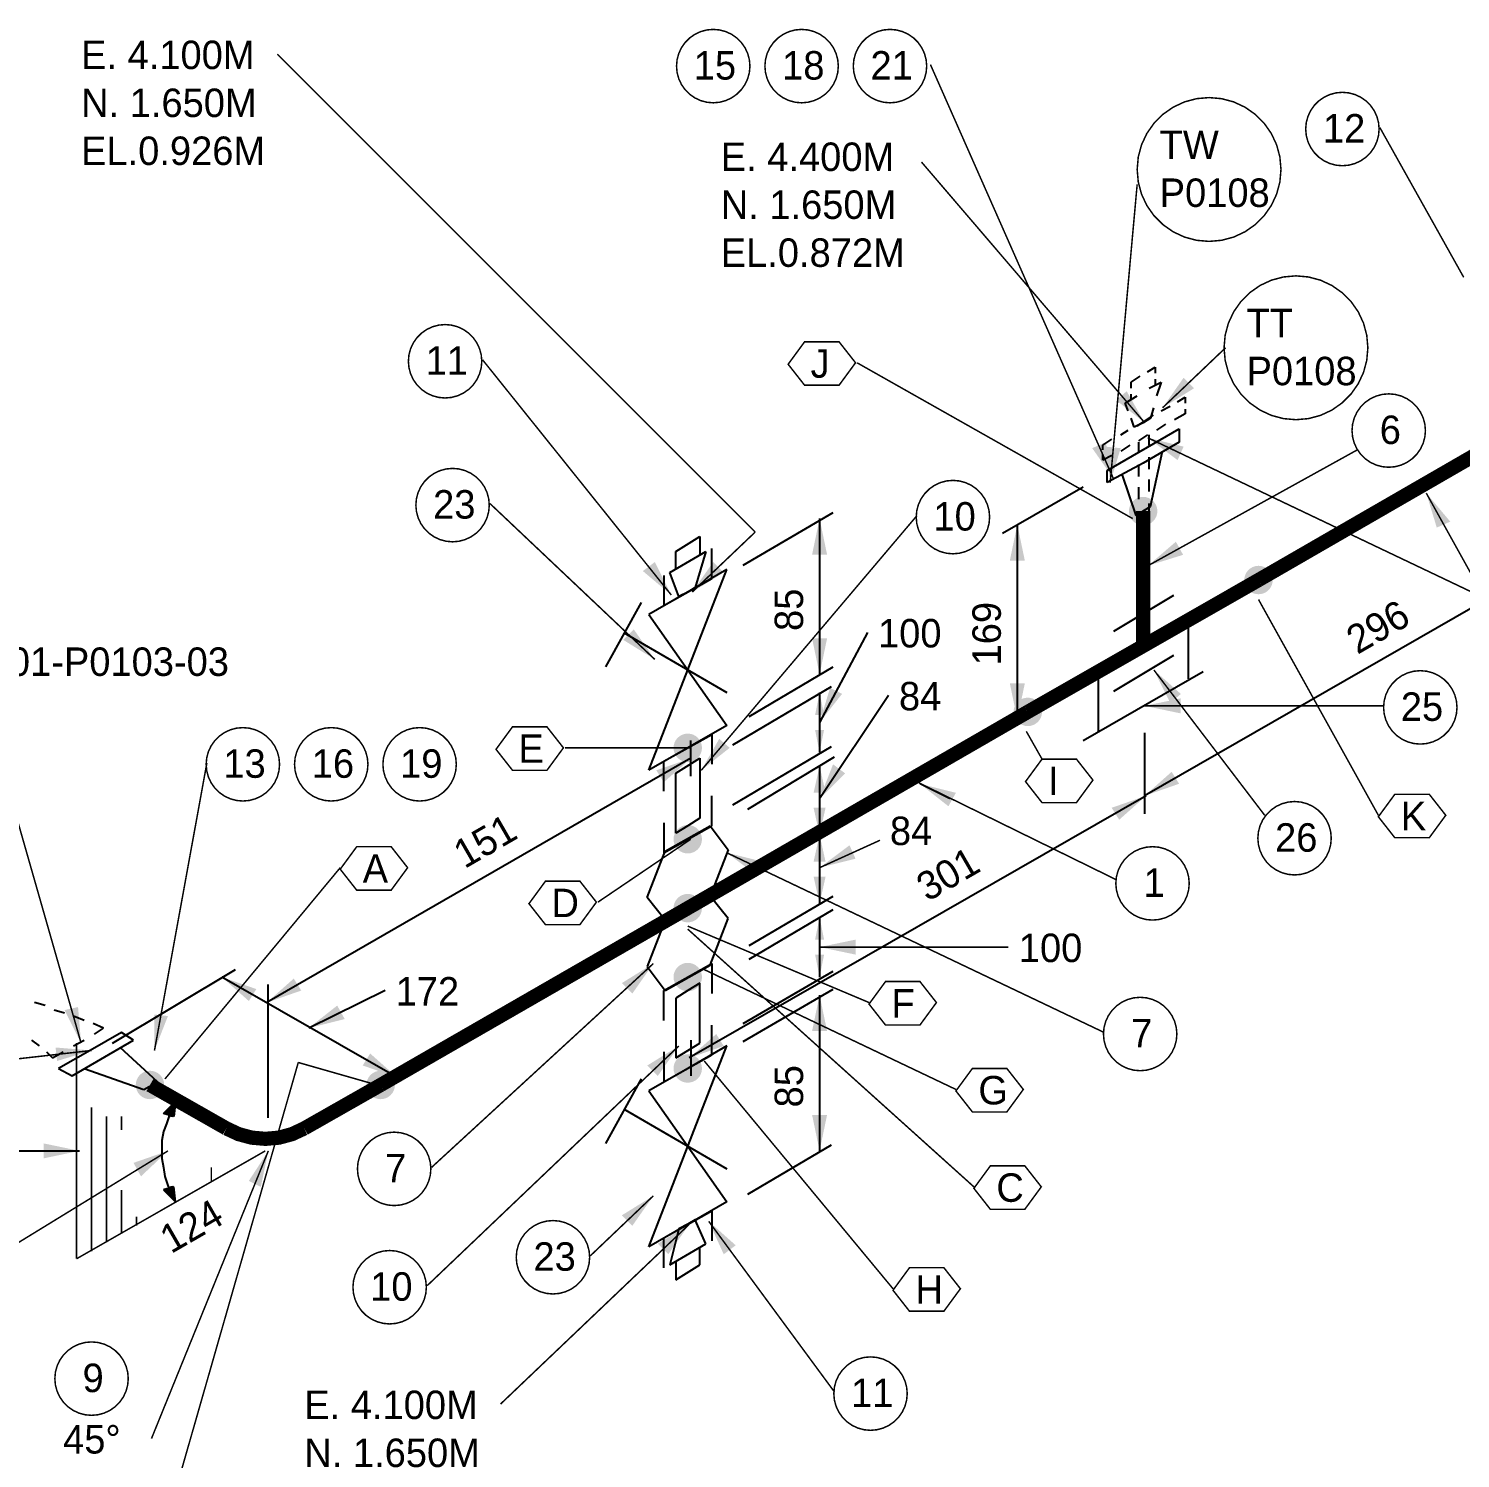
# Model space of a CAD drawing. Extents: x -4 to 431, y -3 to 272.
# Drawn here: x 49.7 to 145.3, y 89.5 to 184.9 of the extents above; entities that cross this region are included whole.
import ezdxf

# ---------------------------------------------------------------- set-up
doc = ezdxf.new("R2010")
doc.units = 0
doc.header["$LTSCALE"] = 10
doc.layers.get('0').update_dxf_attribs({"lineweight": 0})
for name, color, linetype in [('DIMENSION', 2, 'Continuous'), ('INTERNAL', 3, 'Continuous'), ('PIPE', 7, 'Continuous'), ('TEXT2', 40, 'Continuous'), ('WELDS', 7, 'Continuous')]:
    doc.layers.add(name, color=color, linetype=linetype)
doc.styles.add('framdcn', font='', dxfattribs={"height": 2.5})
doc.styles.get("Standard").update_dxf_attribs({"font": ''})
doc.styles.get('framdcn').set_extended_font_data('Franklin Gothic Medium Cond')
doc.styles.get('Standard').set_extended_font_data('Franklin Gothic Medium Cond')

# ---------------------------------------------------------------- blocks, each defined once
blk = doc.blocks.new('block1')
at = {"layer": 'TEXT2'}
blk.add_hatch(color=256, dxfattribs=at).paths.add_polyline_path([(0, 0), (-1.1, 2.2), (-0.2, 2.4)])
at = {"layer": 'TEXT2', "linetype": 'ByBlock', "const_width": 0.1, "flags": 128}
blk.add_lwpolyline([(-6.4, 22.4), (0, 0)], dxfattribs=at)
blk = doc.blocks.new('block3')
at = {"layer": 'TEXT2'}
blk.add_hatch(color=256, dxfattribs=at).paths.add_polyline_path([(0, 0), (-2.3, -0.7), (-2.4, 0.2)])
at = {"layer": 'TEXT2', "linetype": 'ByBlock', "const_width": 0.1, "flags": 128}
blk.add_lwpolyline([(-16.8, -1.9), (0, 0)], dxfattribs=at)
blk = doc.blocks.new('block4')
at = {"layer": 'TEXT2'}
blk.add_hatch(color=256, dxfattribs=at).paths.add_polyline_path([(0, 0), (0, 2.4), (0.9, 2.3)])
at = {"layer": 'TEXT2', "linetype": 'ByBlock', "const_width": 0.1, "flags": 128}
blk.add_lwpolyline([(3.5, 19.2), (0, 0)], dxfattribs=at)
blk = doc.blocks.new('block5')
at = {"layer": 'TEXT2'}
blk.add_hatch(color=256, dxfattribs=at).paths.add_polyline_path([(0, 0), (-0.5, -2.4), (-1.3, -2)])
at = {"layer": 'TEXT2', "linetype": 'ByBlock', "const_width": 0.1, "flags": 128}
blk.add_lwpolyline([(-7.8, -19.2), (0, 0)], dxfattribs=at)
blk = doc.blocks.new('block6')
at = {"layer": 'TEXT2'}
blk.add_hatch(color=256, dxfattribs=at).paths.add_polyline_path([(0, 0), (-1.8, -1.7), (-2.3, -0.8)])
at = {"layer": 'TEXT2', "linetype": 'ByBlock', "const_width": 0.1, "flags": 128}
blk.add_lwpolyline([(-16.8, -10.3), (0, 0)], dxfattribs=at)
blk = doc.blocks.new('block7')
at = {"layer": 'TEXT2'}
blk.add_hatch(color=256, dxfattribs=at).paths.add_polyline_path([(0, 0), (1.2, 2.1), (1.9, 1.5)])
at = {"layer": 'TEXT2', "linetype": 'ByBlock', "const_width": 0.1, "flags": 128}
blk.add_lwpolyline([(14.4, 17), (0, 0)], dxfattribs=at)
blk = doc.blocks.new('block8')
at = {"layer": 'TEXT2'}
blk.add_hatch(color=256, dxfattribs=at).paths.add_polyline_path([(0, 0), (-2.1, 1.3), (-1.4, 2)])
at = {"layer": 'TEXT2', "linetype": 'ByBlock', "const_width": 0.1, "flags": 128}
blk.add_lwpolyline([(-11, 10.4), (0, 0)], dxfattribs=at)
blk = doc.blocks.new('block9')
at = {"layer": 'TEXT2'}
blk.add_hatch(color=256, dxfattribs=at).paths.add_polyline_path([(0, 0), (1.4, 2), (2.1, 1.3)])
at = {"layer": 'TEXT2', "linetype": 'ByBlock', "const_width": 0.1, "flags": 128}
blk.add_lwpolyline([(4.2, 4), (0, 0)], dxfattribs=at)
blk = doc.blocks.new('block10')
at = {"layer": 'TEXT2', "style": 'framdcn'}
for s, p in [('E. 4.100M', (0, 0)), ('N. 1.650M', (0, -3.2)), ('EL.0.926M', (0, -6.4))]:
    blk.add_text(s, height=1.9, dxfattribs=at).set_placement(p)
blk = doc.blocks.new('block11')
at = {"layer": 'TEXT2'}
blk.add_hatch(color=256, dxfattribs=at).paths.add_polyline_path([(0, 0), (-1.9, 1.6), (-1.1, 2.2)])
at = {"layer": 'TEXT2', "linetype": 'ByBlock', "const_width": 0.1, "flags": 128}
blk.add_lwpolyline([(-12.6, 15.7), (0, 0)], dxfattribs=at)
blk = doc.blocks.new('block12')
at = {"layer": 'TEXT2'}
blk.add_hatch(color=256, dxfattribs=at).paths.add_polyline_path([(0, 0), (-1.4, -2), (-2.1, -1.3)])
at = {"layer": 'TEXT2', "linetype": 'ByBlock', "const_width": 0.1, "flags": 128}
blk.add_lwpolyline([(-14.8, -13.6), (0, 0)], dxfattribs=at)
blk = doc.blocks.new('block13')
at = {"layer": 'TEXT2'}
blk.add_hatch(color=256, dxfattribs=at).paths.add_polyline_path([(0, 0), (-1.4, -2), (-2.1, -1.3)])
at = {"layer": 'TEXT2', "linetype": 'ByBlock', "const_width": 0.1, "flags": 128}
blk.add_lwpolyline([(-16.8, -16), (0, 0)], dxfattribs=at)
blk = doc.blocks.new('block14')
at = {"layer": 'TEXT2'}
blk.add_hatch(color=256, dxfattribs=at).paths.add_polyline_path([(0, 0), (-1.4, -2), (-2.1, -1.3)])
at = {"layer": 'TEXT2', "linetype": 'ByBlock', "const_width": 0.1, "flags": 128}
blk.add_lwpolyline([(-4.2, -4), (0, 0)], dxfattribs=at)
blk = doc.blocks.new('block15')
at = {"layer": 'TEXT2'}
blk.add_hatch(color=256, dxfattribs=at).paths.add_polyline_path([(0, 0), (-1.4, -2), (-2.1, -1.3)])
at = {"layer": 'TEXT2', "linetype": 'ByBlock', "const_width": 0.1, "flags": 128}
blk.add_lwpolyline([(-12.6, -12), (0, 0)], dxfattribs=at)
blk = doc.blocks.new('block16')
at = {"layer": 'TEXT2', "style": 'framdcn'}
for s, p in [('E. 4.100M', (0, 0)), ('N. 1.650M', (0, -3.2)), ('EL.0.387M', (0, -6.4))]:
    blk.add_text(s, height=1.9, dxfattribs=at).set_placement(p)
blk = doc.blocks.new('block17')
at = {"layer": 'TEXT2'}
blk.add_hatch(color=256, dxfattribs=at).paths.add_polyline_path([(0, 0), (1.8, -1.6), (1, -2.2)])
at = {"layer": 'TEXT2', "linetype": 'ByBlock', "const_width": 0.1, "flags": 128}
blk.add_lwpolyline([(8.4, -11.4), (0, 0)], dxfattribs=at)
blk = doc.blocks.new('block19')
at = {"layer": 'TEXT2', "style": 'framdcn'}
for s, p in [('TW', (0, 0)), ('P0108', (0, -3.2))]:
    blk.add_text(s, height=1.9, dxfattribs=at).set_placement(p)
blk = doc.blocks.new('block20')
at = {"layer": 'TEXT2', "style": 'framdcn'}
for s, p in [('E. 4.400M', (0, 0)), ('N. 1.650M', (0, -3.2)), ('EL.0.872M', (0, -6.4))]:
    blk.add_text(s, height=1.9, dxfattribs=at).set_placement(p)
blk = doc.blocks.new('block21')
at = {"layer": 'TEXT2'}
blk.add_hatch(color=256, dxfattribs=at).paths.add_polyline_path([(0, 0), (1.4, 2), (2.1, 1.3)])
at = {"layer": 'TEXT2', "linetype": 'ByBlock', "const_width": 0.1, "flags": 128}
blk.add_lwpolyline([(4.2, 4), (0, 0)], dxfattribs=at)
blk = doc.blocks.new('block22')
at = {"layer": 'TEXT2', "style": 'framdcn'}
for s, p in [('TT', (0, 0)), ('P0108', (0, -3.2))]:
    blk.add_text(s, height=1.9, dxfattribs=at).set_placement(p)
blk = doc.blocks.new('block23')
at = {"layer": 'TEXT2'}
blk.add_hatch(color=256, dxfattribs=at).paths.add_polyline_path([(0, 0), (1.6, -1.9), (0.7, -2.3)])
at = {"layer": 'TEXT2', "linetype": 'ByBlock', "const_width": 0.1, "flags": 128}
blk.add_lwpolyline([(12, -21.6), (0, 0)], dxfattribs=at)
blk = doc.blocks.new('block47')
at = {"layer": 'PIPE', "linetype": 'ByBlock', "flags": 128}
for points in [[(2.1, 1.2), (0, 0)], [(2.9, 0.7), (2.1, 1.2)], [(0, 0), (-2.1, -1.2)], [(-1.2, -1.7), (2.9, 0.7)], [(4.5, -2.1), (2, 0.2)], [(-2.1, -1.2), (-1.2, -1.7)], [(-0.4, -1.2), (3.6, -2.6)], [(3.6, -2.6), (4.5, -2.1)]]:
    blk.add_lwpolyline(points, dxfattribs=at)
at = {"flags": 1}
for tag in ['Tag', 'UCI', 'Pipe Ref', 'Description', 'Key']:
    blk.add_attdef(tag, (0, 0), '', height=1, dxfattribs=at)
blk = doc.blocks.new('block48')
at = {"layer": 'PIPE', "linetype": 'ByBlock', "const_width": 0.95, "flags": 128}
for points in [[(-2.6, -4.506), (-7.7, -1.606)], [(7.7, -1.606), (2.6, -4.506)], [(2.6, -4.507), (1.781, -4.889), (0.905, -5.124), (0.002, -5.203), (-0.902, -5.124), (-1.778, -4.89), (-2.6, -4.507)]]:
    blk.add_lwpolyline(points, dxfattribs=at)
at = {"flags": 1}
for tag in ['Tag', 'UCI', 'Pipe Ref', 'Description', 'Key']:
    blk.add_attdef(tag, (0, 0), '', height=1, dxfattribs=at)
blk = doc.blocks.new('block49')
at = {"layer": 'PIPE', "linetype": 'ByBlock', "const_width": 0.95, "flags": 128}
blk.add_lwpolyline([(20.5, 11.8), (0, 0)], dxfattribs=at)
at = {"flags": 1}
for tag in ['Tag', 'UCI', 'Pipe Ref', 'Description', 'Key']:
    blk.add_attdef(tag, (0, 0), '', height=1, dxfattribs=at)
blk = doc.blocks.new('block50')
at = {"layer": 'PIPE', "linetype": 'ByBlock', "flags": 128}
for points in [[(1.6, 5.5), (1.6, 7.5)], [(-1.6, 5.7), (-1.6, 3.7)], [(-1.6, 3.7), (1.6, 5.5)], [(-1.5, 3.8), (1.5, 5.5)], [(1.5, 5.5), (2.7, 3.9)], [(2.7, 3.9), (1.5, 0.8)], [(-2.7, 0.7), (-1.5, 3.8)], [(-1.5, -0.8), (-2.7, 0.7)], [(0, 0), (-1.5, -0.8)], [(1.5, 0.8), (0, 0)]]:
    blk.add_lwpolyline(points, dxfattribs=at)
at = {"flags": 1}
for tag in ['Tag', 'UCI', 'Pipe Ref', 'Description', 'Key']:
    blk.add_attdef(tag, (0, 0), '', height=1, dxfattribs=at)
blk = doc.blocks.new('block51')
at = {"layer": 'PIPE', "linetype": 'ByBlock', "flags": 128}
for points in [[(-0.8, 3.5), (0.8, 4.5)], [(0.8, 4.5), (0.8, 0.5)], [(-0.8, -0.5), (-0.8, 3.5)], [(0, 0), (-0.8, -0.5)], [(0.8, 0.5), (0, 0)]]:
    blk.add_lwpolyline(points, dxfattribs=at)
at = {"flags": 1}
for tag in ['Tag', 'UCI', 'Pipe Ref', 'Description', 'Key']:
    blk.add_attdef(tag, (0, 0), '', height=1, dxfattribs=at)
blk = doc.blocks.new('block52')
at = {"layer": 'PIPE', "linetype": 'ByBlock', "flags": 128}
for points in [[(0, 12.4), (0, 14.4)], [(1, 13), (-4.2, 10)], [(-4.2, -0.4), (1, 13)], [(-3.2, 12.6), (-3.2, 10.6)], [(-3.2, 10.6), (0, 12.4)], [(-4.7, 10.8), (-7.1, 6.5)], [(-4.2, 10), (1, 2.6)], [(-5.9, 8.8), (1, 4.8)], [(-3.2, 0.2), (0, 2)], [(1, 2.6), (-1.6, 1.1)], [(0, 2), (0, 0)], [(-1.6, 1.1), (-4.2, -0.4)], [(-3.2, -1.8), (-3.2, 0.2)]]:
    blk.add_lwpolyline(points, dxfattribs=at)
at = {"flags": 1}
for tag in ['Tag', 'UCI', 'Pipe Ref', 'Description', 'Key']:
    blk.add_attdef(tag, (0, 0), '', height=1, dxfattribs=at)
blk = doc.blocks.new('block53')
at = {"layer": 'PIPE', "linetype": 'ByBlock', "flags": 128}
for points in [[(-0.8, 2.7), (0.8, 3.7)], [(0.8, 3.7), (0.8, 2.5)], [(-1.2, 1.3), (1.2, 2.7)], [(-0.8, 1.5), (-0.8, 2.7)], [(1.2, 2.7), (0.5, 0.3)], [(-0.6, -0.3), (-1.2, 1.3)], [(0, 0), (-0.6, -0.3)], [(0.5, 0.3), (0, 0)]]:
    blk.add_lwpolyline(points, dxfattribs=at)
at = {"flags": 1}
for tag in ['Tag', 'UCI', 'Pipe Ref', 'Description', 'Key']:
    blk.add_attdef(tag, (0, 0), '', height=1, dxfattribs=at)
blk = doc.blocks.new('block54')
at = {"layer": 'PIPE', "linetype": 'ByBlock', "flags": 128}
for points in [[(0, 0), (-1.5, -0.8)], [(1.5, 0.8), (0, 0)], [(2.7, -0.7), (1.5, 0.8)], [(-1.5, -0.8), (-2.7, -3.9)], [(1.5, -3.8), (2.7, -0.7)], [(-1.6, -5.5), (1.6, -3.7)], [(-1.5, -5.5), (1.5, -3.8)], [(1.6, -3.7), (1.6, -5.7)], [(-2.7, -3.9), (-1.5, -5.5)], [(-1.6, -7.5), (-1.6, -5.5)]]:
    blk.add_lwpolyline(points, dxfattribs=at)
at = {"flags": 1}
for tag in ['Tag', 'UCI', 'Pipe Ref', 'Description', 'Key']:
    blk.add_attdef(tag, (0, 0), '', height=1, dxfattribs=at)
blk = doc.blocks.new('block55')
at = {"layer": 'PIPE', "linetype": 'ByBlock', "flags": 128}
for points in [[(0, 0), (-0.8, -0.5)], [(0.8, 0.5), (0, 0)], [(0.8, -3.5), (0.8, 0.5)], [(-0.8, -0.5), (-0.8, -4.5)], [(-0.8, -4.5), (0.8, -3.5)]]:
    blk.add_lwpolyline(points, dxfattribs=at)
at = {"flags": 1}
for tag in ['Tag', 'UCI', 'Pipe Ref', 'Description', 'Key']:
    blk.add_attdef(tag, (0, 0), '', height=1, dxfattribs=at)
blk = doc.blocks.new('block56')
at = {"layer": 'PIPE', "linetype": 'ByBlock', "flags": 128}
for points in [[(0, -2), (0, 0)], [(-4.2, -14.8), (1, -1.4)], [(-3.2, -1.8), (-3.2, -3.8)], [(1, -1.4), (-1.6, -2.9)], [(-3.2, -3.8), (0, -2)], [(-4.7, -3.6), (-7.1, -7.9)], [(-1.6, -2.9), (-4.2, -4.4)], [(-4.2, -4.4), (1, -11.8)], [(-5.9, -5.6), (1, -9.6)], [(1, -11.8), (-4.2, -14.8)], [(-3.2, -14.2), (0, -12.4)], [(0, -12.4), (0, -14.4)], [(-3.2, -16.2), (-3.2, -14.2)]]:
    blk.add_lwpolyline(points, dxfattribs=at)
at = {"flags": 1}
for tag in ['Tag', 'UCI', 'Pipe Ref', 'Description', 'Key']:
    blk.add_attdef(tag, (0, 0), '', height=1, dxfattribs=at)
blk = doc.blocks.new('block57')
at = {"layer": 'PIPE', "linetype": 'ByBlock', "flags": 128}
for points in [[(0, 0), (-0.6, -0.3)], [(0.5, 0.3), (0, 0)], [(1.2, -1.3), (0.5, 0.3)], [(-0.6, -0.3), (-1.2, -2.7)], [(-1.2, -2.7), (1.2, -1.3)], [(0.8, -2.7), (0.8, -1.5)], [(-0.8, -2.5), (-0.8, -3.7)], [(-0.8, -3.7), (0.8, -2.7)]]:
    blk.add_lwpolyline(points, dxfattribs=at)
at = {"flags": 1}
for tag in ['Tag', 'UCI', 'Pipe Ref', 'Description', 'Key']:
    blk.add_attdef(tag, (0, 0), '', height=1, dxfattribs=at)
blk = doc.blocks.new('block58')
at = {"layer": 'PIPE', "linetype": 'ByBlock', "const_width": 0.95, "flags": 128}
blk.add_lwpolyline([(22.7, 13.1), (0, 0)], dxfattribs=at)
at = {"flags": 1}
for tag in ['Tag', 'UCI', 'Pipe Ref', 'Description', 'Key']:
    blk.add_attdef(tag, (0, 0), '', height=1, dxfattribs=at)
blk = doc.blocks.new('block59')
at = {"layer": 'PIPE', "linetype": 'ByBlock', "const_width": 0.95, "flags": 128}
for points in [[(7.7, 13.4), (7.7, 4.4)], [(15.4, 8.8), (7.7, 4.4)], [(7.7, 4.4), (0, 0)]]:
    blk.add_lwpolyline(points, dxfattribs=at)
at = {"flags": 1}
for tag in ['Tag', 'UCI', 'Pipe Ref', 'Description', 'Key']:
    blk.add_attdef(tag, (0, 0), '', height=1, dxfattribs=at)
blk = doc.blocks.new('block60')
at = {"layer": 'PIPE', "linetype": 'ByBlock', "flags": 128}
for points in [[(-1, 3.5), (-1, -0.5)], [(-8, -4.6), (0, 0)], [(-7, 0), (-7, -4)]]:
    blk.add_lwpolyline(points, dxfattribs=at)
at = {"flags": 1}
for tag in ['Tag', 'UCI', 'Pipe Ref', 'Description', 'Key']:
    blk.add_attdef(tag, (0, 0), '', height=1, dxfattribs=at)
blk = doc.blocks.new('block61')
at = {"layer": 'PIPE', "linetype": 'ByBlock', "flags": 128}
for points in [[(-2.4, -0.5), (2.4, 2.3)], [(2.4, 2.3), (2.4, 1.4)], [(2.4, 1.4), (0, 0)], [(0, 0), (-2.4, -1.3)], [(0.5, -2.9), (1.3, 0.8)], [(-2.4, -1.3), (-2.4, -0.5)], [(-1.4, -0.8), (-0.5, -3.5)], [(-0.5, -3.5), (0.5, -2.9)]]:
    blk.add_lwpolyline(points, dxfattribs=at)
at = {"flags": 1}
for tag in ['Tag', 'UCI', 'Pipe Ref', 'Description', 'Key']:
    blk.add_attdef(tag, (0, 0), '', height=1, dxfattribs=at)
blk = doc.blocks.new('block62')
at = {"layer": 'PIPE', "flags": 128}
for points in [[(1.1, 0.7), (1.7, 1)], [(2.2, 1.3), (2.7, 1.6)], [(2.7, 1.6), (2.7, 1.2)], [(-0.5, -0.3), (0, 0)], [(0, 0), (0.6, 0.4)], [(2.7, 0.5), (2, 0.1)], [(2.7, 0.8), (2.7, 0.5)], [(-1.6, -0.9), (-1.1, -0.6)], [(0.2, -0.9), (-0.4, -1.3)], [(0.3, -1.6), (0.3, -0.9)], [(1.4, -0.2), (0.8, -0.6)], [(-2.8, -1.6), (-2.2, -1.2)], [(-2.8, -1.9), (-2.8, -1.6)], [(-1, -1.6), (-1.6, -2)], [(-0.4, -1.4), (-0.4, -2.1)], [(-2.8, -2.6), (-2.8, -2.2)], [(-2.2, -2.3), (-2.8, -2.6)], [(0.3, -3.2), (0.3, -2.4)], [(-0.4, -2.9), (-0.4, -3.7)], [(-0.4, -4.4), (-0.4, -5.2)], [(0.3, -4.7), (0.3, -3.9)], [(0.3, -6.2), (0.3, -5.5)], [(-0.4, -6), (-0.4, -6.7)], [(-0.4, -6.7), (0.2, -6.3)]]:
    blk.add_lwpolyline(points, dxfattribs=at)
at = {"flags": 1}
for tag in ['Tag', 'UCI', 'Pipe Ref', 'Description', 'Key']:
    blk.add_attdef(tag, (0, 0), '', height=1, dxfattribs=at)
blk = doc.blocks.new('block63')
at = {"layer": 'PIPE', "flags": 128}
for points in [[(-0.8, 2.7), (-0.2, 3.1)], [(0.3, 3.4), (0.8, 3.7)], [(0.8, 3.7), (0.8, 3.3)], [(0.8, 2.9), (0.8, 2.5)], [(-0.8, 2.3), (-0.8, 2.7)], [(0.4, 2.3), (1.2, 2.7)], [(1.2, 2.7), (0.9, 1.8)], [(-1.2, 1.3), (-0.4, 1.8)], [(-1, 0.8), (-1.2, 1.3)], [(-0.8, 1.5), (-0.8, 1.9)], [(0.7, 1), (0.5, 0.3)], [(-0.6, -0.3), (-0.8, 0.3)], [(0, 0), (-0.6, -0.3)], [(0.5, 0.3), (0, 0)]]:
    blk.add_lwpolyline(points, dxfattribs=at)
at = {"flags": 1}
for tag in ['Tag', 'UCI', 'Pipe Ref', 'Description', 'Key']:
    blk.add_attdef(tag, (0, 0), '', height=1, dxfattribs=at)
blk = doc.blocks.new('block65')
at = {"layer": 'PIPE', "linetype": 'ByBlock', "const_width": 0.95, "flags": 128}
blk.add_lwpolyline([(22.7, 13.1), (0, 0)], dxfattribs=at)
at = {"flags": 1}
for tag in ['Tag', 'UCI', 'Pipe Ref', 'Description', 'Key']:
    blk.add_attdef(tag, (0, 0), '', height=1, dxfattribs=at)
blk = doc.blocks.new('block79')
at = {"layer": 'WELDS'}
h = blk.add_hatch(color=256, dxfattribs=at)
edge = h.paths.add_edge_path(flags=0)
edge.add_arc((0, 0), 0.95, 0, 360)
at = {"flags": 1}
for tag in ['Tag', 'UCI', 'Pipe Ref', 'Description', 'Key']:
    blk.add_attdef(tag, (0, 0), '', height=1, dxfattribs=at)
blk = doc.blocks.new('block80')
at = {"layer": 'WELDS'}
h = blk.add_hatch(color=256, dxfattribs=at)
edge = h.paths.add_edge_path(flags=0)
edge.add_arc((0, 0), 0.95, 0, 360)
at = {"flags": 1}
for tag in ['Tag', 'UCI', 'Pipe Ref', 'Description', 'Key']:
    blk.add_attdef(tag, (0, 0), '', height=1, dxfattribs=at)
blk = doc.blocks.new('block81')
at = {"layer": 'WELDS'}
h = blk.add_hatch(color=256, dxfattribs=at)
edge = h.paths.add_edge_path(flags=0)
edge.add_arc((0, 0), 0.95, 0, 360)
at = {"flags": 1}
for tag in ['Tag', 'UCI', 'Pipe Ref', 'Description', 'Key']:
    blk.add_attdef(tag, (0, 0), '', height=1, dxfattribs=at)
blk = doc.blocks.new('block82')
at = {"layer": 'WELDS'}
h = blk.add_hatch(color=256, dxfattribs=at)
edge = h.paths.add_edge_path(flags=0)
edge.add_arc((0, 0), 0.95, 0, 360)
at = {"flags": 1}
for tag in ['Tag', 'UCI', 'Pipe Ref', 'Description', 'Key']:
    blk.add_attdef(tag, (0, 0), '', height=1, dxfattribs=at)
blk = doc.blocks.new('block83')
at = {"layer": 'WELDS'}
h = blk.add_hatch(color=256, dxfattribs=at)
edge = h.paths.add_edge_path(flags=0)
edge.add_arc((0, 0), 0.95, 0, 360)
at = {"flags": 1}
for tag in ['Tag', 'UCI', 'Pipe Ref', 'Description', 'Key']:
    blk.add_attdef(tag, (0, 0), '', height=1, dxfattribs=at)
blk = doc.blocks.new('block84')
at = {"layer": 'WELDS'}
h = blk.add_hatch(color=256, dxfattribs=at)
edge = h.paths.add_edge_path(flags=0)
edge.add_arc((0, 0), 0.95, 0, 360)
at = {"flags": 1}
for tag in ['Tag', 'UCI', 'Pipe Ref', 'Description', 'Key']:
    blk.add_attdef(tag, (0, 0), '', height=1, dxfattribs=at)
blk = doc.blocks.new('block85')
at = {"layer": 'WELDS'}
h = blk.add_hatch(color=256, dxfattribs=at)
edge = h.paths.add_edge_path(flags=0)
edge.add_arc((0, 0), 0.95, 0, 360)
at = {"flags": 1}
for tag in ['Tag', 'UCI', 'Pipe Ref', 'Description', 'Key']:
    blk.add_attdef(tag, (0, 0), '', height=1, dxfattribs=at)
blk = doc.blocks.new('block86')
at = {"layer": 'WELDS'}
h = blk.add_hatch(color=256, dxfattribs=at)
edge = h.paths.add_edge_path(flags=0)
edge.add_arc((0, 0), 0.95, 0, 360)
at = {"flags": 1}
for tag in ['Tag', 'UCI', 'Pipe Ref', 'Description', 'Key']:
    blk.add_attdef(tag, (0, 0), '', height=1, dxfattribs=at)
blk = doc.blocks.new('block87')
at = {"layer": 'WELDS'}
h = blk.add_hatch(color=256, dxfattribs=at)
edge = h.paths.add_edge_path(flags=0)
edge.add_arc((0, 0), 0.95, 0, 360)
at = {"flags": 1}
for tag in ['Tag', 'UCI', 'Pipe Ref', 'Description', 'Key']:
    blk.add_attdef(tag, (0, 0), '', height=1, dxfattribs=at)
blk = doc.blocks.new('block88')
at = {"layer": 'WELDS'}
h = blk.add_hatch(color=256, dxfattribs=at)
edge = h.paths.add_edge_path(flags=0)
edge.add_arc((0, 0), 0.95, 0, 360)
at = {"flags": 1}
for tag in ['Tag', 'UCI', 'Pipe Ref', 'Description', 'Key']:
    blk.add_attdef(tag, (0, 0), '', height=1, dxfattribs=at)
blk = doc.blocks.new('block89')
at = {"layer": 'WELDS'}
h = blk.add_hatch(color=256, dxfattribs=at)
edge = h.paths.add_edge_path(flags=0)
edge.add_arc((0, 0), 0.95, 0, 360)
at = {"flags": 1}
for tag in ['Tag', 'UCI', 'Pipe Ref', 'Description', 'Key']:
    blk.add_attdef(tag, (0, 0), '', height=1, dxfattribs=at)

msp = doc.modelspace()

# ---------------------------------------------------------------- hatches: boundary and pattern name
at = {"layer": 'DIMENSION'}
for points in [[(102.5, 152.2), (103, 149.8), (102, 149.8)], [(115.7, 151.8), (116.2, 149.4), (115.2, 149.4)], [(102.5, 141.8), (102, 144.2), (103, 144.2)], [(102.5, 140.6), (102.8, 139.1), (102.2, 139.1)], [(102.5, 138.6), (103.2, 140.9), (104, 140.5)], [(115.7, 138.8), (115.2, 141.2), (116.2, 141.2)], [(102.5, 136.6), (102.2, 138.1), (102.8, 138.1)], [(93.9, 136.2), (92.1, 134.6), (91.6, 135.4)], [(102.5, 133.5), (103.4, 135.8), (104.2, 135.2)], [(102.5, 135.7), (102.9, 133.9), (102.1, 133.9)], [(124.2, 133.7), (126, 135.3), (126.5, 134.5)], [(102.5, 131.1), (102.1, 132.9), (102.9, 132.9)], [(124.3, 133.7), (122.5, 132.1), (122, 132.9)], [(102.5, 131.1), (102.9, 129.3), (102.1, 129.3)], [(102.5, 128.9), (104.5, 130.4), (104.9, 129.5)], [(102.5, 126.5), (102.1, 128.3), (102.9, 128.3)], [(102.5, 125.6), (102.8, 124.1), (102.2, 124.1)], [(102.5, 123.6), (104.9, 124.1), (104.9, 123.1)], [(102.5, 121.6), (102.2, 123.1), (102.8, 123.1)], [(62.6, 121.6), (64.9, 120.8), (64.4, 120)], [(65.6, 119.9), (67.4, 121.5), (67.9, 120.7)], [(68.4, 118.2), (70.3, 119.7), (70.8, 118.8)], [(102.5, 120.4), (103, 118), (102, 118)], [(93.8, 116.2), (95.6, 117.8), (96.1, 117)], [(74.3, 114.9), (72, 115.7), (72.5, 116.5)], [(102.5, 110), (102, 112.4), (103, 112.4)], [(53.1, 110), (50.7, 109.5), (50.7, 110.5)]]:
    msp.add_hatch(color=256, dxfattribs=at).paths.add_polyline_path(points)
at = {"layer": 'INTERNAL'}
msp.add_hatch(color=256, dxfattribs=at).paths.add_polyline_path([(124.4, 157.6), (126.8, 157), (126.4, 156.1)])
at = {"layer": 'TEXT2'}
for points in [[(124.2, 158.6), (122.3, 160.1), (123, 160.7)], [(122.1, 154.9), (120.7, 156.9), (121.6, 157.3)], [(121.9, 154.6), (121.6, 157), (122.6, 156.9)], [(124.425, 149.057), (126.283, 150.656), (126.767, 149.781)], [(124.816, 142.095), (126.616, 140.495), (125.916, 139.895)], [(124.2, 139.7), (126.6, 140.2), (126.6, 139.2)], [(109.2, 134.5), (111.6, 133.9), (111.1, 133)], [(96.3, 129.9), (98.7, 129.3), (98.3, 128.4)]]:
    msp.add_hatch(color=256, dxfattribs=at).paths.add_polyline_path(points)

# ---------------------------------------------------------------- linework, layer by layer
at = {"layer": 'DIMENSION', "linetype": 'ByBlock', "flags": 128}
for points in [[(120.1, 154.3), (114.7, 151.2)], [(97.4, 149.1), (103.4, 152.6)], [(102.5, 152.2), (102.5, 141.8)], [(115.7, 151.8), (115.7, 138.8)], [(154.7, 151.2), (124.2, 133.7)], [(105.7, 144.6), (102.5, 138.6)], [(97.8, 139), (103.4, 142.3)], [(96.7, 137.1), (103.3, 141)], [(102.5, 140.6), (102.5, 136.6)], [(107.1, 140.4), (102.5, 133.5)], [(116.6, 139.3), (114.6, 138.2)], [(124.2, 137.9), (124.2, 132.5)], [(93.9, 135), (93.9, 137.4)], [(96.7, 133.1), (103.3, 137)], [(93.9, 136.2), (65.6, 119.9)], [(97.7, 132.8), (103.5, 136.3)], [(102.5, 135.7), (102.5, 131.1)], [(124.3, 133.7), (93.8, 116.2)], [(101.6, 130.6), (103.6, 131.7)], [(102.5, 131.1), (102.5, 126.5)], [(97.8, 123.7), (103.4, 127)], [(97.8, 122.8), (103.4, 126.1)], [(102.5, 125.6), (102.5, 121.6)], [(55.3, 117.2), (63.5, 122.1)], [(74.3, 114.9), (62.6, 121.6)], [(97.4, 118.5), (103.4, 122)], [(65.7, 112.2), (65.7, 121.1)], [(73.5, 120.7), (68.4, 118.2)], [(97.4, 117.3), (103.4, 120.8)], [(102.5, 120.4), (102.5, 110)], [(93.9, 117.4), (93.9, 115)], [(73.3, 114.3), (75.3, 115.4)], [(58.7, 112.5), (59.5, 113.3)], [(58.8, 112.5), (59.5, 113.3)], [(58.9, 112.5), (59.5, 113.3)], [(59, 112.4), (59.5, 113.3)], [(59.5, 113.3), (59.1, 112.4)], [(59.3, 113), (59.1, 112.4)], [(59.5, 113.3), (59.2, 112.3)], [(59.5, 113.3), (59.3, 113)], [(59.5, 113.3), (59.3, 112.3)], [(59.5, 113.3), (59.4, 112.3)], [(59.5, 113.3), (59.5, 113.3)], [(59.4, 112.3), (58.7, 112.5)], [(59.3, 112.3), (58.8, 112.5)], [(59.2, 112.3), (58.9, 112.5)], [(59.1, 112.4), (58.9, 111.8)], [(59.1, 112.4), (59, 112.4)], [(58.7, 111.3), (58.6, 110.7)], [(58.9, 111.8), (58.7, 111.3)], [(36.3, 110), (53.1, 110)], [(58.6, 110.7), (58.6, 110.1)], [(58.6, 110.1), (58.6, 109.5)], [(97.7, 107.1), (103.3, 110.4)], [(58.6, 109.5), (58.7, 108.9)], [(58.7, 108.9), (58.8, 108.3)], [(58.8, 108.3), (59, 107.7)], [(59.4, 107.6), (58.7, 107.4)], [(58.7, 107.4), (59.5, 106.6)], [(59.3, 107.6), (58.8, 107.4)], [(58.8, 107.4), (59.5, 106.6)], [(59.2, 107.6), (58.9, 107.4)], [(58.9, 107.4), (59.5, 106.6)], [(59, 107.7), (59.2, 107.2)], [(59, 107.5), (59.5, 106.6)], [(59.1, 107.5), (59, 107.5)], [(59.5, 106.6), (59.1, 107.5)], [(59.5, 106.6), (59.2, 107.6)], [(59.2, 107.2), (59.5, 106.6)], [(59.5, 106.6), (59.3, 107.6)], [(59.5, 106.6), (59.4, 107.6)]]:
    msp.add_lwpolyline(points, dxfattribs=at)
at = {"layer": 'INTERNAL', "linetype": 'ByBlock', "const_width": 0.1, "flags": 128}
msp.add_lwpolyline([(149.6, 145.6), (124.4, 157.6)], dxfattribs=at)
at = {"layer": 'PIPE', "linetype": 'ByBlock', "flags": 128}
for points in [[(126.119, 147.062), (122.119, 144.662)], [(126.119, 143.062), (122.119, 140.662)], [(50.8, 119.7), (50.1, 119.9)], [(52.1, 119.2), (51.4, 119.4)], [(53.4, 118.7), (52.7, 119)], [(54.7, 118.2), (54, 118.5)], [(54.1, 117.8), (54.7, 118.2)], [(49.9, 117.4), (50.4, 117)], [(52.7, 117), (53.4, 117.4)], [(50.9, 116.6), (51.3, 116.2)], [(51.3, 116.2), (52, 116.6)]]:
    msp.add_lwpolyline(points, dxfattribs=at)
at = {"layer": 'TEXT2', "linetype": 'ByBlock', "const_width": 0.1, "flags": 128}
for points in [[(97.813, 181.975), (97.702, 181.562), (97.522, 181.175), (97.277, 180.825), (96.975, 180.523), (96.625, 180.278), (96.238, 180.098), (95.825, 179.987), (95.4, 179.95), (94.975, 179.987), (94.562, 180.098), (94.175, 180.278), (93.825, 180.523), (93.523, 180.825), (93.278, 181.175), (93.098, 181.562), (92.987, 181.975), (92.95, 182.4), (92.987, 182.825), (93.098, 183.238), (93.278, 183.625), (93.523, 183.975), (93.825, 184.277), (94.175, 184.522), (94.562, 184.702), (94.975, 184.813), (95.4, 184.85), (95.825, 184.813), (96.238, 184.702), (96.625, 184.522), (96.975, 184.277), (97.277, 183.975), (97.522, 183.625), (97.702, 183.238), (97.813, 182.825), (97.85, 182.4)], [(103.713, 181.975), (103.602, 181.562), (103.422, 181.175), (103.177, 180.825), (102.875, 180.523), (102.525, 180.278), (102.138, 180.098), (101.725, 179.987), (101.3, 179.95), (100.875, 179.987), (100.462, 180.098), (100.075, 180.278), (99.725, 180.523), (99.423, 180.825), (99.178, 181.175), (98.998, 181.562), (98.887, 181.975), (98.85, 182.4), (98.887, 182.825), (98.998, 183.238), (99.178, 183.625), (99.423, 183.975), (99.725, 184.277), (100.075, 184.522), (100.462, 184.702), (100.875, 184.813), (101.3, 184.85), (101.725, 184.813), (102.138, 184.702), (102.525, 184.522), (102.875, 184.277), (103.177, 183.975), (103.422, 183.625), (103.602, 183.238), (103.713, 182.825), (103.75, 182.4)], [(109.613, 181.975), (109.502, 181.562), (109.322, 181.175), (109.077, 180.825), (108.775, 180.523), (108.425, 180.278), (108.038, 180.098), (107.625, 179.987), (107.2, 179.95), (106.775, 179.987), (106.362, 180.098), (105.975, 180.278), (105.625, 180.523), (105.323, 180.825), (105.078, 181.175), (104.898, 181.562), (104.787, 181.975), (104.75, 182.4), (104.787, 182.825), (104.898, 183.238), (105.078, 183.625), (105.323, 183.975), (105.625, 184.277), (105.975, 184.522), (106.362, 184.702), (106.775, 184.813), (107.2, 184.85), (107.625, 184.813), (108.038, 184.702), (108.425, 184.522), (108.775, 184.277), (109.077, 183.975), (109.322, 183.625), (109.502, 183.238), (109.613, 182.825), (109.65, 182.4)], [(139.813, 177.775), (139.702, 177.362), (139.522, 176.975), (139.277, 176.625), (138.975, 176.323), (138.625, 176.078), (138.238, 175.898), (137.825, 175.787), (137.4, 175.75), (136.975, 175.787), (136.562, 175.898), (136.175, 176.078), (135.825, 176.323), (135.523, 176.625), (135.278, 176.975), (135.098, 177.362), (134.987, 177.775), (134.95, 178.2), (134.987, 178.625), (135.098, 179.038), (135.278, 179.425), (135.523, 179.775), (135.825, 180.077), (136.175, 180.322), (136.562, 180.502), (136.975, 180.613), (137.4, 180.65), (137.825, 180.613), (138.238, 180.502), (138.625, 180.322), (138.975, 180.077), (139.277, 179.775), (139.522, 179.425), (139.702, 179.038), (139.813, 178.625), (139.85, 178.2)], [(133.227, 174.666), (133.011, 173.858), (132.657, 173.1), (132.177, 172.415), (131.585, 171.823), (130.9, 171.343), (130.142, 170.989), (129.334, 170.773), (128.5, 170.7), (127.666, 170.773), (126.858, 170.989), (126.1, 171.343), (125.415, 171.823), (124.823, 172.415), (124.343, 173.1), (123.989, 173.858), (123.773, 174.666), (123.7, 175.5), (123.773, 176.334), (123.989, 177.142), (124.343, 177.9), (124.823, 178.585), (125.415, 179.177), (126.1, 179.657), (126.858, 180.011), (127.666, 180.227), (128.5, 180.3), (129.334, 180.227), (130.142, 180.011), (130.9, 179.657), (131.585, 179.177), (132.177, 178.585), (132.657, 177.9), (133.011, 177.142), (133.227, 176.334), (133.3, 175.5)], [(139.027, 162.766), (138.811, 161.958), (138.457, 161.2), (137.977, 160.515), (137.385, 159.923), (136.7, 159.443), (135.942, 159.089), (135.134, 158.873), (134.3, 158.8), (133.466, 158.873), (132.658, 159.089), (131.9, 159.443), (131.215, 159.923), (130.623, 160.515), (130.143, 161.2), (129.789, 161.958), (129.573, 162.766), (129.5, 163.6), (129.573, 164.434), (129.789, 165.242), (130.143, 166), (130.623, 166.685), (131.215, 167.277), (131.9, 167.757), (132.658, 168.111), (133.466, 168.327), (134.3, 168.4), (135.134, 168.327), (135.942, 168.111), (136.7, 167.757), (137.385, 167.277), (137.977, 166.685), (138.457, 166), (138.811, 165.242), (139.027, 164.434), (139.1, 163.6)], [(79.913, 162.275), (79.802, 161.862), (79.622, 161.475), (79.377, 161.125), (79.075, 160.823), (78.725, 160.578), (78.338, 160.398), (77.925, 160.287), (77.5, 160.25), (77.075, 160.287), (76.662, 160.398), (76.275, 160.578), (75.925, 160.823), (75.623, 161.125), (75.378, 161.475), (75.198, 161.862), (75.087, 162.275), (75.05, 162.7), (75.087, 163.125), (75.198, 163.538), (75.378, 163.925), (75.623, 164.275), (75.925, 164.577), (76.275, 164.822), (76.662, 165.002), (77.075, 165.113), (77.5, 165.15), (77.925, 165.113), (78.338, 165.002), (78.725, 164.822), (79.075, 164.577), (79.377, 164.275), (79.622, 163.925), (79.802, 163.538), (79.913, 163.125), (79.95, 162.7)], [(142.906, 157.65), (142.795, 157.238), (142.615, 156.851), (142.37, 156.501), (142.068, 156.199), (141.718, 155.954), (141.331, 155.774), (140.919, 155.663), (140.493, 155.626), (140.068, 155.663), (139.655, 155.774), (139.268, 155.954), (138.918, 156.199), (138.616, 156.501), (138.371, 156.851), (138.191, 157.238), (138.08, 157.65), (138.043, 158.076), (138.08, 158.501), (138.191, 158.914), (138.371, 159.301), (138.616, 159.651), (138.918, 159.953), (139.268, 160.198), (139.655, 160.378), (140.068, 160.489), (140.493, 160.526), (140.919, 160.489), (141.331, 160.378), (141.718, 160.198), (142.068, 159.953), (142.37, 159.651), (142.615, 159.301), (142.795, 158.914), (142.906, 158.501), (142.943, 158.076)], [(80.413, 152.675), (80.302, 152.262), (80.122, 151.875), (79.877, 151.525), (79.575, 151.223), (79.225, 150.978), (78.838, 150.798), (78.425, 150.687), (78, 150.65), (77.575, 150.687), (77.162, 150.798), (76.775, 150.978), (76.425, 151.223), (76.123, 151.525), (75.878, 151.875), (75.698, 152.262), (75.587, 152.675), (75.55, 153.1), (75.587, 153.525), (75.698, 153.938), (75.878, 154.325), (76.123, 154.675), (76.425, 154.977), (76.775, 155.222), (77.162, 155.402), (77.575, 155.513), (78, 155.55), (78.425, 155.513), (78.838, 155.402), (79.225, 155.222), (79.575, 154.977), (79.877, 154.675), (80.122, 154.325), (80.302, 153.938), (80.413, 153.525), (80.45, 153.1)], [(113.813, 151.875), (113.702, 151.462), (113.522, 151.075), (113.277, 150.725), (112.975, 150.423), (112.625, 150.178), (112.238, 149.998), (111.825, 149.887), (111.4, 149.85), (110.975, 149.887), (110.562, 149.998), (110.175, 150.178), (109.825, 150.423), (109.523, 150.725), (109.278, 151.075), (109.098, 151.462), (108.987, 151.875), (108.95, 152.3), (108.987, 152.725), (109.098, 153.138), (109.278, 153.525), (109.523, 153.875), (109.825, 154.177), (110.175, 154.422), (110.562, 154.602), (110.975, 154.713), (111.4, 154.75), (111.825, 154.713), (112.238, 154.602), (112.625, 154.422), (112.975, 154.177), (113.277, 153.875), (113.522, 153.525), (113.702, 153.138), (113.813, 152.725), (113.85, 152.3)], [(145.013, 139.175), (144.902, 138.762), (144.722, 138.375), (144.477, 138.025), (144.175, 137.723), (143.825, 137.478), (143.438, 137.298), (143.025, 137.187), (142.6, 137.15), (142.175, 137.187), (141.762, 137.298), (141.375, 137.478), (141.025, 137.723), (140.723, 138.025), (140.478, 138.375), (140.298, 138.762), (140.187, 139.175), (140.15, 139.6), (140.187, 140.025), (140.298, 140.438), (140.478, 140.825), (140.723, 141.175), (141.025, 141.477), (141.375, 141.722), (141.762, 141.902), (142.175, 142.013), (142.6, 142.05), (143.025, 142.013), (143.438, 141.902), (143.825, 141.722), (144.175, 141.477), (144.477, 141.175), (144.722, 140.825), (144.902, 140.438), (145.013, 140.025), (145.05, 139.6)], [(66.413, 135.375), (66.302, 134.962), (66.122, 134.575), (65.877, 134.225), (65.575, 133.923), (65.225, 133.678), (64.838, 133.498), (64.425, 133.387), (64, 133.35), (63.575, 133.387), (63.162, 133.498), (62.775, 133.678), (62.425, 133.923), (62.123, 134.225), (61.878, 134.575), (61.698, 134.962), (61.587, 135.375), (61.55, 135.8), (61.587, 136.225), (61.698, 136.638), (61.878, 137.025), (62.123, 137.375), (62.425, 137.677), (62.775, 137.922), (63.162, 138.102), (63.575, 138.213), (64, 138.25), (64.425, 138.213), (64.838, 138.102), (65.225, 137.922), (65.575, 137.677), (65.877, 137.375), (66.122, 137.025), (66.302, 136.638), (66.413, 136.225), (66.45, 135.8)], [(72.313, 135.375), (72.202, 134.962), (72.022, 134.575), (71.777, 134.225), (71.475, 133.923), (71.125, 133.678), (70.738, 133.498), (70.325, 133.387), (69.9, 133.35), (69.475, 133.387), (69.062, 133.498), (68.675, 133.678), (68.325, 133.923), (68.023, 134.225), (67.778, 134.575), (67.598, 134.962), (67.487, 135.375), (67.45, 135.8), (67.487, 136.225), (67.598, 136.638), (67.778, 137.025), (68.023, 137.375), (68.325, 137.677), (68.675, 137.922), (69.062, 138.102), (69.475, 138.213), (69.9, 138.25), (70.325, 138.213), (70.738, 138.102), (71.125, 137.922), (71.475, 137.677), (71.777, 137.375), (72.022, 137.025), (72.202, 136.638), (72.313, 136.225), (72.35, 135.8)], [(78.213, 135.375), (78.102, 134.962), (77.922, 134.575), (77.677, 134.225), (77.375, 133.923), (77.025, 133.678), (76.638, 133.498), (76.225, 133.387), (75.8, 133.35), (75.375, 133.387), (74.962, 133.498), (74.575, 133.678), (74.225, 133.923), (73.923, 134.225), (73.678, 134.575), (73.498, 134.962), (73.387, 135.375), (73.35, 135.8), (73.387, 136.225), (73.498, 136.638), (73.678, 137.025), (73.923, 137.375), (74.225, 137.677), (74.575, 137.922), (74.962, 138.102), (75.375, 138.213), (75.8, 138.25), (76.225, 138.213), (76.638, 138.102), (77.025, 137.922), (77.375, 137.677), (77.677, 137.375), (77.922, 137.025), (78.102, 136.638), (78.213, 136.225), (78.25, 135.8)], [(136.619, 130.442), (136.509, 130.029), (136.328, 129.642), (136.083, 129.292), (135.781, 128.99), (135.431, 128.745), (135.044, 128.565), (134.632, 128.454), (134.206, 128.417), (133.781, 128.454), (133.368, 128.565), (132.981, 128.745), (132.631, 128.99), (132.329, 129.292), (132.085, 129.642), (131.904, 130.029), (131.794, 130.442), (131.756, 130.867), (131.794, 131.293), (131.904, 131.705), (132.085, 132.092), (132.329, 132.442), (132.631, 132.744), (132.981, 132.989), (133.368, 133.169), (133.781, 133.28), (134.206, 133.317), (134.632, 133.28), (135.044, 133.169), (135.431, 132.989), (135.781, 132.744), (136.083, 132.442), (136.328, 132.092), (136.509, 131.705), (136.619, 131.293), (136.656, 130.867)], [(127.138, 127.429), (127.027, 127.016), (126.847, 126.629), (126.602, 126.279), (126.3, 125.977), (125.95, 125.732), (125.563, 125.552), (125.15, 125.441), (124.725, 125.404), (124.3, 125.441), (123.887, 125.552), (123.5, 125.732), (123.15, 125.977), (122.848, 126.279), (122.603, 126.629), (122.423, 127.016), (122.312, 127.429), (122.275, 127.854), (122.312, 128.28), (122.423, 128.692), (122.603, 129.079), (122.848, 129.429), (123.15, 129.731), (123.5, 129.976), (123.887, 130.156), (124.3, 130.267), (124.725, 130.304), (125.15, 130.267), (125.563, 130.156), (125.95, 129.976), (126.3, 129.731), (126.602, 129.429), (126.847, 129.079), (127.027, 128.692), (127.138, 128.28), (127.175, 127.854)], [(126.313, 117.375), (126.202, 116.962), (126.022, 116.575), (125.777, 116.225), (125.475, 115.923), (125.125, 115.678), (124.738, 115.498), (124.325, 115.387), (123.9, 115.35), (123.475, 115.387), (123.062, 115.498), (122.675, 115.678), (122.325, 115.923), (122.023, 116.225), (121.778, 116.575), (121.598, 116.962), (121.487, 117.375), (121.45, 117.8), (121.487, 118.225), (121.598, 118.638), (121.778, 119.025), (122.023, 119.375), (122.325, 119.677), (122.675, 119.922), (123.062, 120.102), (123.475, 120.213), (123.9, 120.25), (124.325, 120.213), (124.738, 120.102), (125.125, 119.922), (125.475, 119.677), (125.777, 119.375), (126.022, 119.025), (126.202, 118.638), (126.313, 118.225), (126.35, 117.8)], [(76.513, 108.375), (76.402, 107.962), (76.222, 107.575), (75.977, 107.225), (75.675, 106.923), (75.325, 106.678), (74.938, 106.498), (74.525, 106.387), (74.1, 106.35), (73.675, 106.387), (73.262, 106.498), (72.875, 106.678), (72.525, 106.923), (72.223, 107.225), (71.978, 107.575), (71.798, 107.962), (71.687, 108.375), (71.65, 108.8), (71.687, 109.225), (71.798, 109.638), (71.978, 110.025), (72.223, 110.375), (72.525, 110.677), (72.875, 110.922), (73.262, 111.102), (73.675, 111.213), (74.1, 111.25), (74.525, 111.213), (74.938, 111.102), (75.325, 110.922), (75.675, 110.677), (75.977, 110.375), (76.222, 110.025), (76.402, 109.638), (76.513, 109.225), (76.55, 108.8)], [(87.113, 102.475), (87.002, 102.062), (86.822, 101.675), (86.577, 101.325), (86.275, 101.023), (85.925, 100.778), (85.538, 100.598), (85.125, 100.487), (84.7, 100.45), (84.275, 100.487), (83.862, 100.598), (83.475, 100.778), (83.125, 101.023), (82.823, 101.325), (82.578, 101.675), (82.398, 102.062), (82.287, 102.475), (82.25, 102.9), (82.287, 103.325), (82.398, 103.738), (82.578, 104.125), (82.823, 104.475), (83.125, 104.777), (83.475, 105.022), (83.862, 105.202), (84.275, 105.313), (84.7, 105.35), (85.125, 105.313), (85.538, 105.202), (85.925, 105.022), (86.275, 104.777), (86.577, 104.475), (86.822, 104.125), (87.002, 103.738), (87.113, 103.325), (87.15, 102.9)], [(76.213, 100.475), (76.102, 100.062), (75.922, 99.675), (75.677, 99.325), (75.375, 99.023), (75.025, 98.778), (74.638, 98.598), (74.225, 98.487), (73.8, 98.45), (73.375, 98.487), (72.962, 98.598), (72.575, 98.778), (72.225, 99.023), (71.923, 99.325), (71.678, 99.675), (71.498, 100.062), (71.387, 100.475), (71.35, 100.9), (71.387, 101.325), (71.498, 101.738), (71.678, 102.125), (71.923, 102.475), (72.225, 102.777), (72.575, 103.022), (72.962, 103.202), (73.375, 103.313), (73.8, 103.35), (74.225, 103.313), (74.638, 103.202), (75.025, 103.022), (75.375, 102.777), (75.677, 102.475), (75.922, 102.125), (76.102, 101.738), (76.213, 101.325), (76.25, 100.9)], [(56.313, 94.375), (56.202, 93.962), (56.022, 93.575), (55.777, 93.225), (55.475, 92.923), (55.125, 92.678), (54.738, 92.498), (54.325, 92.387), (53.9, 92.35), (53.475, 92.387), (53.062, 92.498), (52.675, 92.678), (52.325, 92.923), (52.023, 93.225), (51.778, 93.575), (51.598, 93.962), (51.487, 94.375), (51.45, 94.8), (51.487, 95.225), (51.598, 95.638), (51.778, 96.025), (52.023, 96.375), (52.325, 96.677), (52.675, 96.922), (53.062, 97.102), (53.475, 97.213), (53.9, 97.25), (54.325, 97.213), (54.738, 97.102), (55.125, 96.922), (55.475, 96.677), (55.777, 96.375), (56.022, 96.025), (56.202, 95.638), (56.313, 95.225), (56.35, 94.8)], [(108.313, 93.375), (108.202, 92.962), (108.022, 92.575), (107.777, 92.225), (107.475, 91.923), (107.125, 91.678), (106.738, 91.498), (106.325, 91.387), (105.9, 91.35), (105.475, 91.387), (105.062, 91.498), (104.675, 91.678), (104.325, 91.923), (104.023, 92.225), (103.778, 92.575), (103.598, 92.962), (103.487, 93.375), (103.45, 93.8), (103.487, 94.225), (103.598, 94.638), (103.778, 95.025), (104.023, 95.375), (104.325, 95.677), (104.675, 95.922), (105.062, 96.102), (105.475, 96.213), (105.9, 96.25), (106.325, 96.213), (106.738, 96.102), (107.125, 95.922), (107.475, 95.677), (107.777, 95.375), (108.022, 95.025), (108.202, 94.638), (108.313, 94.225), (108.35, 93.8)]]:
    msp.add_lwpolyline(points, close=True, dxfattribs=at)
for points in [[(66.3, 183.2), (98.2, 151.3)], [(109.9, 182.5), (122.1, 154.9)], [(139.9, 178.3), (145.5, 168.3)], [(109.3, 176), (124.2, 158.6)], [(123.7, 174.5), (121.9, 154.6)], [(123.4, 152.2), (105, 162.6)], [(138.425, 156.803), (124.425, 149.057)], [(131.8, 146.8), (139.8, 132.4)], [(124.816, 142.095), (132.216, 132.395)], [(140.2, 139.7), (124.2, 139.7)], [(116.3, 138), (117.331, 136.181)], [(85.5, 136.9), (93.9, 136.9)], [(122.3, 128.1), (109.139, 134.558)], [(111.2, 133.5), (109.2, 134.5)], [(87.7, 126.6), (93.9, 130.8)], [(106.532, 130.731), (102.5, 128.9)], [(121.5, 117.9), (96.3, 129.9)], [(70.5, 128.9), (58.8, 114.8)], [(105.8, 119.9), (93.7, 125)], [(112.8, 107.6), (93.7, 124.8)], [(115.1, 123.6), (102.5, 123.6)], [(111.6, 114.1), (94.8, 122.1)], [(52.9, 117.2), (52.9, 102.8)], [(52.9, 117.2), (52.9, 102.8)], [(58.7, 84.5), (67.7, 115.9)], [(67.7, 115.9), (73.3, 114.3)], [(107.4, 100.8), (94.8, 116)], [(53.9, 112.9), (53.9, 103.3)], [(54.9, 112.3), (54.9, 103.9)], [(55.9, 112.3), (55.9, 111.4)], [(52.9, 102.8), (65.5, 110)], [(61.9, 108.9), (61.9, 107.9)], [(55.9, 107.4), (55.9, 104.5)], [(56.9, 105.6), (56.9, 105)]]:
    msp.add_lwpolyline(points, dxfattribs=at)
at = {"layer": 'TEXT2', "color": 20, "linetype": 'ByBlock', "const_width": 0.1, "flags": 128}
for points in [[(101.5, 161.1), (100.4, 162.5), (101.5, 164), (103.8, 164), (104.9, 162.6), (103.8, 161.1)], [(82, 135.4), (80.9, 136.8), (82, 138.3), (84.3, 138.3), (85.4, 136.9), (84.3, 135.4)], [(117.347, 133.246), (116.247, 134.646), (117.347, 136.146), (119.647, 136.146), (120.747, 134.746), (119.647, 133.246)], [(140.9, 130.9), (139.8, 132.3), (140.9, 133.8), (143.2, 133.8), (144.3, 132.4), (143.2, 130.9)], [(71.6, 127.4), (70.5, 128.8), (71.6, 130.3), (73.9, 130.3), (75, 128.9), (73.9, 127.4)], [(84.2, 125.1), (83.1, 126.5), (84.2, 128), (86.5, 128), (87.6, 126.6), (86.5, 125.1)], [(106.9, 118.4), (105.8, 119.8), (106.9, 121.3), (109.2, 121.3), (110.3, 119.9), (109.2, 118.4)], [(112.7, 112.6), (111.6, 114), (112.7, 115.5), (115, 115.5), (116.1, 114.1), (115, 112.6)], [(113.9, 106.1), (112.8, 107.5), (113.9, 109), (116.2, 109), (117.3, 107.6), (116.2, 106.1)], [(108.5, 99.3), (107.4, 100.7), (108.5, 102.2), (110.8, 102.2), (111.9, 100.8), (110.8, 99.3)]]:
    msp.add_lwpolyline(points, close=True, dxfattribs=at)

# ---------------------------------------------------------------- block references
at = {"layer": 'PIPE'}
for name, p in [('block63', (124.1, 158.6)), ('block65', (131.8, 148.1)), ('block62', (124.2, 158.7)), ('block61', (124.1, 155.9)), ('block59', (116.4, 139.3)), ('block52', (95.3, 135.8)), ('block53', (93.7, 147.3)), ('block60', (128.1, 142)), ('block58', (93.7, 126.2)), ('block51', (93.7, 131.7)), ('block50', (93.7, 126.2)), ('block49', (73.2, 114.4)), ('block54', (93.7, 126.2)), ('block55', (93.7, 120.7)), ('block47', (53.8, 116.7)), ('block56', (95.3, 118.4)), ('block48', (65.5, 116.006)), ('block57', (93.7, 105.1))]:
    msp.add_blockref(name, p, dxfattribs=at)
at = {"layer": 'TEXT2'}
for name, p in [('block10', (53.2, 182.2)), ('block19', (125.2, 176.2)), ('block20', (95.9, 175.4)), ('block22', (131, 164.3)), ('block21', (125.4, 159.6)), ('block11', (92.6, 147.1)), ('block23', (143, 153.9)), ('block8', (91.5, 142.8)), ('block7', (94.6, 135.4)), ('block9', (94, 147.3)), ('block1', (53.2, 117.2)), ('block4', (58.1, 116.7)), ('block12', (91.4, 122.5)), ('block3', (53.9, 116.7)), ('block13', (93.1, 117)), ('block6', (59, 110)), ('block5', (65.7, 110)), ('block14', (91.4, 107)), ('block15', (93.8, 105.1)), ('block17', (95.1, 105.3)), ('block16', (68.1, 92.1))]:
    msp.add_blockref(name, p, dxfattribs=at)
at = {"layer": 'WELDS'}
for name, p in [('block88', (124.1, 152.7)), ('block89', (131.8, 148.1)), ('block87', (116.4, 139.3)), ('block83', (93.7, 136.9)), ('block82', (93.7, 130.8)), ('block81', (93.7, 126.2)), ('block84', (93.7, 126.2)), ('block85', (93.7, 121.6)), ('block86', (93.7, 115.5)), ('block79', (57.8, 114.4)), ('block80', (73.2, 114.4))]:
    msp.add_blockref(name, p, dxfattribs=at)

# ---------------------------------------------------------------- texts
at = {"layer": 'DIMENSION', "style": 'framdcn'}
for s, rotation, p in [('85', 90, (101.4, 144.7)), ('169', 90, (114.6, 142.4)), ('296', 30, (138.4, 143.1)), ('151', 30, (78.8, 128.8)), ('301', 30, (109.7, 126.6)), ('85', 90, (101.4, 112.9)), ('124', 30, (59.2, 103.1))]:
    msp.add_text(s, height=1.9, rotation=rotation, dxfattribs=at).set_placement(p)
for s, p in [('100', (106.4, 143.6)), ('84', (107.8, 139.4)), ('84', (107.195, 130.41)), ('100', (115.8, 122.6)), ('172', (74.2, 119.7))]:
    msp.add_text(s, height=1.9, dxfattribs=at).set_placement(p)
at = {"layer": 'TEXT2', "style": 'framdcn'}
for s, p in [('15', (94.1, 181.5)), ('18', (100, 181.5)), ('21', (105.9, 181.5)), ('12', (136.1, 177.3)), ('11', (76.2, 161.8)), ('J', (101.9, 161.6)), ('6', (139.893, 157.176)), ('23', (76.7, 152.2)), ('10', (110.1, 151.4)), ('M-MSP-01-P01-P0103-03', (33.7, 141.7)), ('25', (141.3, 138.7)), ('E', (82.4, 135.9)), ('13', (62.7, 134.9)), ('16', (68.6, 134.9)), ('19', (74.5, 134.9)), ('I', (117.747, 133.746)), ('K', (141.3, 131.4)), ('26', (132.906, 129.967)), ('A', (72, 127.9)), ('1', (124.125, 126.954)), ('D', (84.6, 125.6)), ('F', (107.3, 118.9)), ('7', (123.3, 116.9)), ('G', (113.1, 113.1)), ('7', (73.5, 107.9)), ('C', (114.3, 106.6)), ('23', (83.4, 102)), ('10', (72.5, 100)), ('H', (108.9, 99.8)), ('9', (53.3, 93.9)), ('11', (104.6, 92.9)), ('45°', (52, 89.8))]:
    msp.add_text(s, height=1.9, dxfattribs=at).set_placement(p)

doc.saveas('drawing.dxf')
